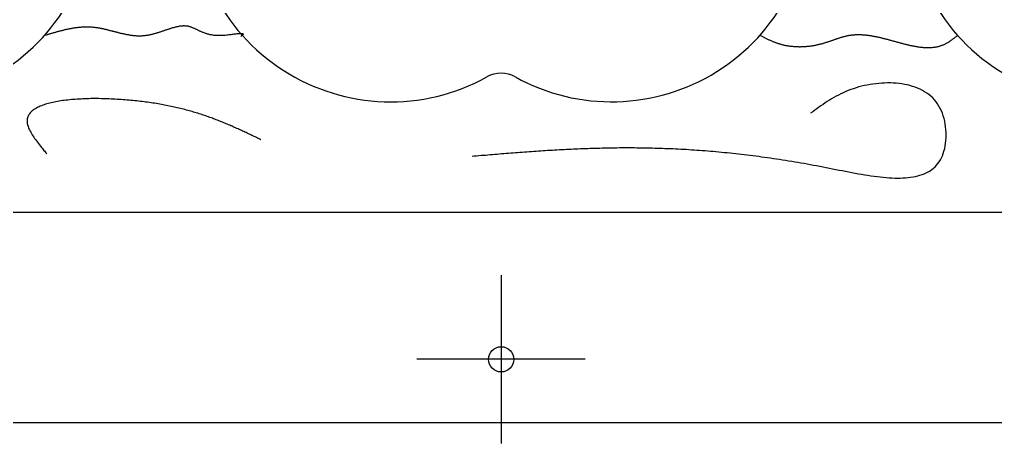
# Model space of a CAD drawing. Extents: x 443 to 1217, y -1921 to -677.
# Drawn here: x 673.71 to 695.22, y -893.92 to -884.58 of the extents above; entities that cross this region are included whole.
import ezdxf

# ---------------------------------------------------------------- set-up
doc = ezdxf.new("R2010")
doc.units = 0
doc.header["$MEASUREMENT"] = 0
doc.linetypes.add('CENTER', pattern=[12.2, 5, -0.8, 0.6, -0.8, 5])
for name, color, linetype in [('1', 7, 'CONTINUOUS'), ('3', 8, 'CONTINUOUS'), ('6', 7, 'CONTINUOUS')]:
    doc.layers.add(name, color=color, linetype=linetype)

msp = doc.modelspace()

# ---------------------------------------------------------------- linework, layer by layer
at = {"layer": '1', "color": 7}
for p, q in [((674.537, -884.843), (674.552, -884.838)), ((674.552, -884.838), (674.568, -884.834)), ((674.568, -884.834), (674.583, -884.83)), ((674.583, -884.83), (674.598, -884.826)), ((674.598, -884.826), (674.613, -884.822)), ((674.613, -884.822), (674.63, -884.818)), ((674.63, -884.818), (674.645, -884.814)), ((674.645, -884.814), (674.66, -884.81)), ((674.66, -884.81), (674.676, -884.807)), ((674.676, -884.807), (674.691, -884.802)), ((674.691, -884.802), (674.706, -884.799)), ((674.706, -884.799), (674.722, -884.796)), ((674.722, -884.796), (674.738, -884.791)), ((674.738, -884.791), (674.753, -884.788)), ((674.753, -884.788), (674.768, -884.785)), ((674.768, -884.785), (674.783, -884.782)), ((674.783, -884.782), (674.799, -884.778)), ((674.799, -884.778), (674.814, -884.776)), ((674.814, -884.776), (674.83, -884.773)), ((674.83, -884.773), (674.846, -884.77)), ((674.846, -884.77), (674.861, -884.767)), ((674.861, -884.767), (674.876, -884.764)), ((674.876, -884.764), (674.891, -884.762)), ((674.891, -884.762), (674.907, -884.76)), ((674.907, -884.76), (674.922, -884.757)), ((674.922, -884.757), (674.937, -884.754)), ((674.937, -884.754), (674.952, -884.752)), ((674.952, -884.752), (674.968, -884.75)), ((674.968, -884.75), (674.984, -884.749)), ((674.984, -884.749), (674.999, -884.747)), ((674.999, -884.747), (675.015, -884.746)), ((675.015, -884.746), (675.03, -884.743)), ((675.03, -884.743), (675.045, -884.742)), ((675.045, -884.742), (675.06, -884.741)), ((675.06, -884.741), (675.076, -884.739)), ((675.076, -884.739), (675.091, -884.739)), ((675.091, -884.739), (675.106, -884.738)), ((675.106, -884.738), (675.121, -884.737)), ((675.121, -884.737), (675.137, -884.736)), ((675.137, -884.736), (675.152, -884.736)), ((675.152, -884.736), (675.167, -884.736)), ((675.167, -884.736), (675.182, -884.736)), ((675.182, -884.736), (675.198, -884.735)), ((675.198, -884.735), (675.213, -884.736)), ((675.213, -884.736), (675.228, -884.736)), ((675.228, -884.736), (675.243, -884.736)), ((675.243, -884.736), (675.259, -884.737)), ((675.259, -884.737), (675.274, -884.737)), ((675.274, -884.737), (675.289, -884.738)), ((675.289, -884.738), (675.304, -884.739)), ((675.304, -884.739), (675.32, -884.741)), ((675.32, -884.741), (675.335, -884.742)), ((675.335, -884.742), (675.35, -884.743)), ((675.35, -884.743), (675.365, -884.746)), ((675.365, -884.746), (675.381, -884.748)), ((675.381, -884.748), (675.396, -884.75)), ((675.396, -884.75), (675.411, -884.752)), ((675.411, -884.752), (675.426, -884.754)), ((675.426, -884.754), (675.442, -884.757)), ((675.442, -884.757), (675.457, -884.76)), ((675.457, -884.76), (675.472, -884.762)), ((675.472, -884.762), (675.488, -884.765)), ((675.488, -884.765), (675.503, -884.767)), ((675.503, -884.767), (675.517, -884.771)), ((675.517, -884.771), (675.532, -884.774)), ((675.532, -884.774), (675.547, -884.777)), ((675.547, -884.777), (675.563, -884.781)), ((675.563, -884.781), (675.578, -884.785)), ((675.578, -884.785), (675.593, -884.788)), ((675.593, -884.788), (675.608, -884.791)), ((675.608, -884.791), (675.624, -884.795)), ((675.624, -884.795), (675.639, -884.799)), ((675.639, -884.799), (675.654, -884.802)), ((675.654, -884.802), (675.67, -884.807)), ((675.67, -884.807), (675.685, -884.81)), ((675.685, -884.81), (675.7, -884.814)), ((675.7, -884.814), (675.715, -884.819)), ((675.715, -884.819), (675.731, -884.822)), ((675.731, -884.822), (675.746, -884.826)), ((675.746, -884.826), (675.76, -884.83)), ((675.76, -884.83), (675.775, -884.834)), ((675.775, -884.834), (675.79, -884.838)), ((675.79, -884.838), (675.806, -884.842)), ((676.816, -884.844), (676.831, -884.838)), ((676.831, -884.838), (676.848, -884.833)), ((676.848, -884.833), (676.864, -884.827)), ((676.864, -884.827), (676.879, -884.822)), ((676.879, -884.822), (676.896, -884.816)), ((676.896, -884.816), (676.912, -884.811)), ((676.912, -884.811), (676.927, -884.806)), ((676.927, -884.806), (676.944, -884.8)), ((676.944, -884.8), (676.959, -884.795)), ((676.959, -884.795), (676.974, -884.79)), ((676.974, -884.79), (676.99, -884.785)), ((676.99, -884.785), (677.006, -884.779)), ((677.006, -884.779), (677.021, -884.775)), ((677.021, -884.775), (677.036, -884.77)), ((677.036, -884.77), (677.051, -884.765)), ((677.051, -884.765), (677.067, -884.761)), ((677.067, -884.761), (677.082, -884.755)), ((677.082, -884.755), (677.097, -884.751)), ((677.097, -884.751), (677.112, -884.748)), ((677.112, -884.748), (677.128, -884.743)), ((677.128, -884.743), (677.142, -884.739)), ((677.142, -884.739), (677.157, -884.736)), ((677.157, -884.736), (677.171, -884.733)), ((677.171, -884.733), (677.187, -884.729)), ((677.187, -884.729), (677.201, -884.726)), ((677.201, -884.726), (677.215, -884.724)), ((677.215, -884.724), (677.229, -884.721)), ((677.229, -884.721), (677.243, -884.718)), ((677.243, -884.718), (677.257, -884.716)), ((677.257, -884.716), (677.272, -884.715)), ((677.272, -884.715), (677.285, -884.714)), ((677.285, -884.714), (677.299, -884.713)), ((677.299, -884.713), (677.312, -884.712)), ((677.312, -884.712), (677.325, -884.711)), ((677.325, -884.711), (677.338, -884.711)), ((677.338, -884.711), (677.351, -884.712)), ((677.351, -884.712), (677.364, -884.712)), ((677.364, -884.712), (677.377, -884.713)), ((677.377, -884.713), (677.39, -884.714)), ((677.39, -884.714), (677.402, -884.716)), ((677.402, -884.716), (677.415, -884.718)), ((677.415, -884.718), (677.427, -884.721)), ((677.427, -884.721), (677.439, -884.724)), ((677.439, -884.724), (677.451, -884.727)), ((677.451, -884.727), (677.463, -884.73)), ((677.463, -884.73), (677.475, -884.735)), ((677.475, -884.735), (677.487, -884.738)), ((677.487, -884.738), (677.499, -884.742)), ((677.499, -884.742), (677.511, -884.748)), ((677.511, -884.748), (677.522, -884.752)), ((677.522, -884.752), (677.534, -884.758)), ((677.534, -884.758), (677.546, -884.763)), ((677.546, -884.763), (677.558, -884.769)), ((677.558, -884.769), (677.57, -884.774)), ((677.57, -884.774), (677.582, -884.779)), ((677.582, -884.779), (677.594, -884.785)), ((677.594, -884.785), (677.606, -884.791)), ((677.606, -884.791), (677.619, -884.797)), ((677.619, -884.797), (677.631, -884.803)), ((677.631, -884.803), (677.644, -884.81)), ((677.644, -884.81), (677.657, -884.815)), ((677.657, -884.815), (677.669, -884.822)), ((677.669, -884.822), (677.684, -884.827)), ((677.684, -884.827), (677.697, -884.834)), ((677.697, -884.834), (677.71, -884.84)), ((674.258, -884.923), (674.275, -884.919)), ((674.275, -884.919), (674.29, -884.915)), ((674.29, -884.915), (674.305, -884.91)), ((674.305, -884.91), (674.32, -884.905)), ((674.32, -884.905), (674.336, -884.9)), ((674.336, -884.9), (674.351, -884.896)), ((674.351, -884.896), (674.367, -884.892)), ((674.367, -884.892), (674.382, -884.886)), ((674.382, -884.886), (674.398, -884.882)), ((674.398, -884.882), (674.413, -884.877)), ((674.413, -884.877), (674.428, -884.873)), ((674.428, -884.873), (674.445, -884.869)), ((674.445, -884.869), (674.46, -884.864)), ((674.46, -884.864), (674.475, -884.86)), ((674.475, -884.86), (674.49, -884.856)), ((674.49, -884.856), (674.506, -884.851)), ((674.506, -884.851), (674.521, -884.847)), ((674.521, -884.847), (674.537, -884.843)), ((675.806, -884.842), (675.821, -884.846)), ((675.821, -884.846), (675.836, -884.85)), ((675.836, -884.85), (675.852, -884.854)), ((675.852, -884.854), (675.867, -884.858)), ((675.867, -884.858), (675.882, -884.861)), ((675.882, -884.861), (675.897, -884.866)), ((675.897, -884.866), (675.914, -884.869)), ((675.914, -884.869), (675.929, -884.873)), ((675.929, -884.873), (675.944, -884.876)), ((675.944, -884.876), (675.959, -884.881)), ((675.959, -884.881), (675.975, -884.884)), ((675.975, -884.884), (675.99, -884.887)), ((675.99, -884.887), (676.005, -884.891)), ((676.005, -884.891), (676.02, -884.894)), ((676.02, -884.894), (676.036, -884.897)), ((676.036, -884.897), (676.052, -884.9)), ((676.052, -884.9), (676.067, -884.904)), ((676.067, -884.904), (676.083, -884.907)), ((676.083, -884.907), (676.098, -884.909)), ((676.098, -884.909), (676.113, -884.912)), ((676.113, -884.912), (676.129, -884.915)), ((676.129, -884.915), (676.145, -884.917)), ((676.145, -884.917), (676.16, -884.919)), ((676.16, -884.919), (676.175, -884.921)), ((676.175, -884.921), (676.192, -884.923)), ((676.192, -884.923), (676.207, -884.925)), ((676.207, -884.925), (676.222, -884.927)), ((676.222, -884.927), (676.238, -884.929)), ((676.238, -884.929), (676.254, -884.93)), ((676.254, -884.93), (676.27, -884.931)), ((676.27, -884.931), (676.285, -884.932)), ((676.285, -884.932), (676.301, -884.932)), ((676.301, -884.932), (676.317, -884.933)), ((676.317, -884.933), (676.332, -884.933)), ((676.332, -884.933), (676.348, -884.933)), ((676.348, -884.933), (676.364, -884.933)), ((676.364, -884.933), (676.38, -884.933)), ((676.38, -884.933), (676.396, -884.933)), ((676.396, -884.933), (676.412, -884.932)), ((676.412, -884.932), (676.428, -884.931)), ((676.428, -884.931), (676.443, -884.93)), ((676.443, -884.93), (676.46, -884.929)), ((676.46, -884.929), (676.476, -884.927)), ((676.476, -884.927), (676.492, -884.924)), ((676.492, -884.924), (676.508, -884.922)), ((676.508, -884.922), (676.524, -884.92)), ((676.524, -884.92), (676.54, -884.918)), ((676.54, -884.918), (676.557, -884.915)), ((676.557, -884.915), (676.573, -884.911)), ((676.573, -884.911), (676.588, -884.908)), ((676.588, -884.908), (676.605, -884.904)), ((676.605, -884.904), (676.621, -884.9)), ((676.621, -884.9), (676.637, -884.896)), ((676.637, -884.896), (676.654, -884.892)), ((676.654, -884.892), (676.67, -884.887)), ((676.67, -884.887), (676.686, -884.883)), ((676.686, -884.883), (676.703, -884.879)), ((676.703, -884.879), (676.719, -884.874)), ((676.719, -884.874), (676.734, -884.869)), ((676.734, -884.869), (676.751, -884.864)), ((676.751, -884.864), (676.767, -884.859)), ((676.767, -884.859), (676.783, -884.854)), ((676.783, -884.854), (676.8, -884.849)), ((676.8, -884.849), (676.816, -884.844)), ((677.71, -884.84), (677.724, -884.846)), ((677.724, -884.846), (677.738, -884.852)), ((677.738, -884.852), (677.752, -884.858)), ((677.752, -884.858), (677.767, -884.863)), ((677.767, -884.863), (677.782, -884.869)), ((677.782, -884.869), (677.797, -884.874)), ((677.797, -884.874), (677.813, -884.88)), ((677.813, -884.88), (677.828, -884.884)), ((677.828, -884.884), (677.845, -884.889)), ((677.845, -884.889), (677.862, -884.894)), ((677.862, -884.894), (677.879, -884.898)), ((677.879, -884.898), (677.896, -884.903)), ((677.896, -884.903), (677.915, -884.906)), ((677.915, -884.906), (677.933, -884.909)), ((677.933, -884.909), (677.952, -884.912)), ((677.952, -884.912), (677.971, -884.916)), ((677.971, -884.916), (677.991, -884.918)), ((677.991, -884.918), (678.01, -884.92)), ((678.01, -884.92), (678.032, -884.921)), ((678.032, -884.921), (678.053, -884.923)), ((678.053, -884.923), (678.075, -884.923)), ((678.075, -884.923), (678.098, -884.924)), ((678.098, -884.924), (678.121, -884.924)), ((678.121, -884.924), (678.145, -884.923)), ((678.145, -884.923), (678.168, -884.922)), ((678.168, -884.922), (678.192, -884.921)), ((678.192, -884.921), (678.218, -884.919)), ((678.218, -884.919), (678.243, -884.917)), ((678.243, -884.917), (678.269, -884.915)), ((678.269, -884.915), (678.294, -884.911)), ((678.294, -884.911), (678.319, -884.909)), ((678.319, -884.909), (678.344, -884.906)), ((678.344, -884.906), (678.369, -884.903)), ((678.369, -884.903), (678.393, -884.9)), ((678.393, -884.9), (678.417, -884.897)), ((678.417, -884.897), (678.44, -884.894)), ((678.44, -884.894), (678.462, -884.892)), ((678.462, -884.892), (678.483, -884.888)), ((678.483, -884.888), (678.504, -884.886)), ((678.504, -884.886), (678.524, -884.885)), ((678.524, -884.885), (678.541, -884.883)), ((678.541, -884.883), (678.559, -884.882)), ((678.559, -884.882), (678.574, -884.881)), ((678.574, -884.881), (678.588, -884.881)), ((678.6, -884.937), (678.587, -884.948)), ((678.588, -884.881), (678.601, -884.882)), ((678.612, -884.928), (678.6, -884.937)), ((678.601, -884.882), (678.611, -884.883)), ((678.611, -884.883), (678.621, -884.884)), ((678.622, -884.919), (678.612, -884.928)), ((678.621, -884.884), (678.627, -884.886)), ((678.628, -884.911), (678.622, -884.919)), ((678.627, -884.886), (678.632, -884.889)), ((678.633, -884.905), (678.628, -884.911)), ((678.632, -884.889), (678.635, -884.894)), ((678.635, -884.898), (678.633, -884.905)), ((678.635, -884.894), (678.635, -884.898)), ((690.027, -884.923), (690.041, -884.931)), ((690.041, -884.931), (690.054, -884.937)), ((690.054, -884.937), (690.068, -884.945)), ((690.068, -884.945), (690.082, -884.952)), ((690.082, -884.952), (690.097, -884.959)), ((690.097, -884.959), (690.111, -884.966)), ((690.111, -884.966), (690.125, -884.973)), ((690.125, -884.973), (690.139, -884.98)), ((690.139, -884.98), (690.153, -884.988)), ((690.153, -884.988), (690.167, -884.994)), ((690.167, -884.994), (690.182, -885.001)), ((690.182, -885.001), (690.196, -885.007)), ((690.196, -885.007), (690.21, -885.014)), ((690.21, -885.014), (690.224, -885.02)), ((690.224, -885.02), (690.238, -885.027)), ((690.238, -885.027), (690.252, -885.033)), ((690.252, -885.033), (690.267, -885.04)), ((690.267, -885.04), (690.281, -885.046)), ((690.281, -885.046), (690.295, -885.052)), ((690.295, -885.052), (690.31, -885.058)), ((691.549, -885.058), (691.565, -885.053)), ((691.565, -885.053), (691.58, -885.049)), ((691.58, -885.049), (691.595, -885.043)), ((691.595, -885.043), (691.61, -885.038)), ((691.61, -885.038), (691.625, -885.032)), ((691.625, -885.032), (691.64, -885.028)), ((691.64, -885.028), (691.655, -885.022)), ((691.655, -885.022), (691.669, -885.017)), ((691.669, -885.017), (691.684, -885.012)), ((691.684, -885.012), (691.7, -885.007)), ((691.7, -885.007), (691.714, -885.002)), ((691.714, -885.002), (691.729, -884.996)), ((691.729, -884.996), (691.744, -884.992)), ((691.744, -884.992), (691.759, -884.986)), ((691.759, -884.986), (691.774, -884.982)), ((691.774, -884.982), (691.788, -884.978)), ((691.788, -884.978), (691.803, -884.972)), ((691.803, -884.972), (691.819, -884.968)), ((691.819, -884.968), (691.833, -884.964)), ((691.833, -884.964), (691.848, -884.959)), ((691.848, -884.959), (691.863, -884.955)), ((691.863, -884.955), (691.877, -884.952)), ((691.877, -884.952), (691.893, -884.947)), ((691.893, -884.947), (691.907, -884.943)), ((691.907, -884.943), (691.922, -884.94)), ((691.922, -884.94), (691.937, -884.936)), ((691.937, -884.936), (691.952, -884.933)), ((691.952, -884.933), (691.967, -884.93)), ((691.967, -884.93), (691.982, -884.928)), ((691.982, -884.928), (691.997, -884.924)), ((691.997, -884.924), (692.011, -884.922)), ((692.011, -884.922), (692.027, -884.92)), ((692.027, -884.92), (692.042, -884.918)), ((692.042, -884.918), (692.057, -884.916)), ((692.057, -884.916), (692.071, -884.915)), ((692.071, -884.915), (692.087, -884.912)), ((692.087, -884.912), (692.102, -884.911)), ((692.102, -884.911), (692.117, -884.91)), ((692.117, -884.91), (692.132, -884.909)), ((692.132, -884.909), (692.148, -884.909)), ((692.148, -884.909), (692.163, -884.908)), ((692.163, -884.908), (692.178, -884.908)), ((692.178, -884.908), (692.192, -884.908)), ((692.192, -884.908), (692.208, -884.908)), ((692.208, -884.908), (692.223, -884.908)), ((692.223, -884.908), (692.238, -884.908)), ((692.238, -884.908), (692.253, -884.908)), ((692.253, -884.908), (692.27, -884.909)), ((692.27, -884.909), (692.285, -884.91)), ((692.285, -884.91), (692.3, -884.911)), ((692.3, -884.911), (692.316, -884.912)), ((692.316, -884.912), (692.331, -884.913)), ((692.331, -884.913), (692.346, -884.915)), ((692.346, -884.915), (692.361, -884.916)), ((692.361, -884.916), (692.377, -884.918)), ((692.377, -884.918), (692.393, -884.92)), ((692.393, -884.92), (692.408, -884.921)), ((692.408, -884.921), (692.423, -884.923)), ((692.423, -884.923), (692.439, -884.925)), ((692.439, -884.925), (692.455, -884.928)), ((692.455, -884.928), (692.47, -884.931)), ((692.47, -884.931), (692.486, -884.933)), ((692.486, -884.933), (692.501, -884.935)), ((692.501, -884.935), (692.517, -884.939)), ((692.517, -884.939), (692.532, -884.942)), ((692.532, -884.942), (692.549, -884.944)), ((692.549, -884.944), (692.564, -884.947)), ((692.564, -884.947), (692.579, -884.951)), ((692.579, -884.951), (692.596, -884.954)), ((692.596, -884.954), (692.611, -884.957)), ((692.611, -884.957), (692.627, -884.96)), ((692.627, -884.96), (692.642, -884.964)), ((692.642, -884.964), (692.659, -884.968)), ((692.659, -884.968), (692.675, -884.971)), ((692.675, -884.971), (692.69, -884.974)), ((692.69, -884.974), (692.707, -884.979)), ((692.707, -884.979), (692.722, -884.983)), ((692.722, -884.983), (692.738, -884.986)), ((692.738, -884.986), (692.755, -884.991)), ((692.755, -884.991), (692.77, -884.995)), ((692.77, -884.995), (692.786, -884.998)), ((692.786, -884.998), (692.803, -885.003)), ((692.803, -885.003), (692.818, -885.007)), ((692.818, -885.007), (692.834, -885.012)), ((692.834, -885.012), (692.851, -885.016)), ((692.851, -885.016), (692.867, -885.02)), ((692.867, -885.02), (692.883, -885.025)), ((692.883, -885.025), (692.9, -885.029)), ((692.9, -885.029), (692.915, -885.033)), ((692.915, -885.033), (692.931, -885.038)), ((692.931, -885.038), (692.948, -885.042)), ((692.948, -885.042), (692.964, -885.046)), ((692.964, -885.046), (692.98, -885.051)), ((692.98, -885.051), (692.997, -885.056)), ((694.207, -885.057), (694.221, -885.049)), ((694.221, -885.049), (694.233, -885.039)), ((694.233, -885.039), (694.246, -885.03)), ((694.246, -885.03), (694.259, -885.021)), ((694.259, -885.021), (694.272, -885.012)), ((694.272, -885.012), (694.284, -885.003)), ((694.284, -885.003), (694.297, -884.993)), ((694.297, -884.993), (694.31, -884.983)), ((694.31, -884.983), (694.322, -884.973)), ((694.322, -884.973), (694.335, -884.964)), ((694.335, -884.964), (694.347, -884.954)), ((694.347, -884.954), (694.36, -884.944)), ((694.36, -884.944), (694.372, -884.934)), ((694.372, -884.934), (694.385, -884.923)), ((690.31, -885.058), (690.324, -885.064)), ((690.324, -885.064), (690.339, -885.069)), ((690.339, -885.069), (690.354, -885.076)), ((690.354, -885.076), (690.368, -885.081)), ((690.368, -885.081), (690.382, -885.086)), ((690.382, -885.086), (690.397, -885.091)), ((690.397, -885.091), (690.413, -885.097)), ((690.413, -885.097), (690.427, -885.101)), ((690.427, -885.101), (690.442, -885.106)), ((690.442, -885.106), (690.457, -885.111)), ((690.457, -885.111), (690.472, -885.115)), ((690.472, -885.115), (690.487, -885.119)), ((690.487, -885.119), (690.502, -885.123)), ((690.502, -885.123), (690.517, -885.127)), ((690.517, -885.127), (690.533, -885.13)), ((690.533, -885.13), (690.548, -885.135)), ((690.548, -885.135), (690.563, -885.138)), ((690.563, -885.138), (690.578, -885.141)), ((690.578, -885.141), (690.594, -885.145)), ((690.594, -885.145), (690.609, -885.147)), ((690.609, -885.147), (690.625, -885.15)), ((690.625, -885.15), (690.64, -885.152)), ((690.64, -885.152), (690.656, -885.154)), ((690.656, -885.154), (690.671, -885.158)), ((690.671, -885.158), (690.687, -885.16)), ((690.687, -885.16), (690.703, -885.161)), ((690.703, -885.161), (690.718, -885.163)), ((690.718, -885.163), (690.734, -885.165)), ((690.734, -885.165), (690.749, -885.166)), ((690.749, -885.166), (690.766, -885.167)), ((690.766, -885.167), (690.781, -885.168)), ((690.781, -885.168), (690.797, -885.17)), ((690.797, -885.17), (690.813, -885.171)), ((690.813, -885.171), (690.829, -885.172)), ((690.829, -885.172), (690.844, -885.173)), ((690.844, -885.173), (690.861, -885.173)), ((690.861, -885.173), (690.877, -885.173)), ((690.877, -885.173), (690.892, -885.174)), ((690.892, -885.174), (690.909, -885.174)), ((690.909, -885.174), (690.924, -885.174)), ((690.924, -885.174), (690.94, -885.173)), ((690.94, -885.173), (690.956, -885.173)), ((690.956, -885.173), (690.972, -885.173)), ((690.972, -885.173), (690.988, -885.172)), ((690.988, -885.172), (691.003, -885.171)), ((691.003, -885.171), (691.02, -885.17)), ((691.02, -885.17), (691.036, -885.168)), ((691.036, -885.168), (691.051, -885.167)), ((691.051, -885.167), (691.068, -885.166)), ((691.068, -885.166), (691.083, -885.165)), ((691.083, -885.165), (691.099, -885.163)), ((691.099, -885.163), (691.116, -885.161)), ((691.116, -885.161), (691.131, -885.16)), ((691.131, -885.16), (691.147, -885.158)), ((691.147, -885.158), (691.162, -885.155)), ((691.162, -885.155), (691.179, -885.153)), ((691.179, -885.153), (691.194, -885.15)), ((691.194, -885.15), (691.21, -885.148)), ((691.21, -885.148), (691.226, -885.145)), ((691.226, -885.145), (691.242, -885.142)), ((691.242, -885.142), (691.257, -885.139)), ((691.257, -885.139), (691.274, -885.136)), ((691.274, -885.136), (691.289, -885.133)), ((691.289, -885.133), (691.304, -885.129)), ((691.304, -885.129), (691.32, -885.126)), ((691.32, -885.126), (691.336, -885.122)), ((691.336, -885.122), (691.351, -885.118)), ((691.351, -885.118), (691.366, -885.114)), ((691.366, -885.114), (691.383, -885.111)), ((691.383, -885.111), (691.398, -885.106)), ((691.398, -885.106), (691.413, -885.102)), ((691.413, -885.102), (691.428, -885.098)), ((691.428, -885.098), (691.444, -885.092)), ((691.444, -885.092), (691.459, -885.088)), ((691.459, -885.088), (691.474, -885.083)), ((691.474, -885.083), (691.489, -885.078)), ((691.489, -885.078), (691.505, -885.074)), ((691.505, -885.074), (691.52, -885.068)), ((691.52, -885.068), (691.535, -885.064)), ((691.535, -885.064), (691.549, -885.058)), ((692.997, -885.056), (693.013, -885.061)), ((693.013, -885.061), (693.029, -885.065)), ((693.029, -885.065), (693.046, -885.069)), ((693.046, -885.069), (693.062, -885.074)), ((693.062, -885.074), (693.078, -885.078)), ((693.078, -885.078), (693.095, -885.082)), ((693.095, -885.082), (693.111, -885.087)), ((693.111, -885.087), (693.127, -885.091)), ((693.127, -885.091), (693.144, -885.095)), ((693.144, -885.095), (693.16, -885.1)), ((693.16, -885.1), (693.176, -885.104)), ((693.176, -885.104), (693.193, -885.109)), ((693.193, -885.109), (693.209, -885.113)), ((693.209, -885.113), (693.226, -885.117)), ((693.226, -885.117), (693.242, -885.122)), ((693.242, -885.122), (693.258, -885.125)), ((693.258, -885.125), (693.275, -885.129)), ((693.275, -885.129), (693.291, -885.133)), ((693.291, -885.133), (693.307, -885.137)), ((693.307, -885.137), (693.324, -885.14)), ((693.324, -885.14), (693.34, -885.145)), ((693.34, -885.145), (693.356, -885.148)), ((693.356, -885.148), (693.373, -885.151)), ((693.373, -885.151), (693.388, -885.154)), ((693.388, -885.154), (693.404, -885.158)), ((693.404, -885.158), (693.421, -885.161)), ((693.421, -885.161), (693.437, -885.164)), ((693.437, -885.164), (693.453, -885.166)), ((693.453, -885.166), (693.47, -885.17)), ((693.47, -885.17), (693.485, -885.172)), ((693.485, -885.172), (693.501, -885.175)), ((693.501, -885.175), (693.518, -885.177)), ((693.518, -885.177), (693.533, -885.179)), ((693.533, -885.179), (693.549, -885.182)), ((693.549, -885.182), (693.566, -885.184)), ((693.566, -885.184), (693.581, -885.185)), ((693.581, -885.185), (693.597, -885.187)), ((693.597, -885.187), (693.612, -885.188)), ((693.612, -885.188), (693.628, -885.189)), ((693.628, -885.189), (693.644, -885.19)), ((693.644, -885.19), (693.659, -885.191)), ((693.659, -885.191), (693.676, -885.192)), ((693.676, -885.192), (693.691, -885.194)), ((693.691, -885.194), (693.706, -885.194)), ((693.706, -885.194), (693.721, -885.194)), ((693.721, -885.194), (693.737, -885.194)), ((693.737, -885.194), (693.752, -885.194)), ((693.752, -885.194), (693.767, -885.194)), ((693.767, -885.194), (693.782, -885.192)), ((693.782, -885.192), (693.798, -885.191)), ((693.798, -885.191), (693.813, -885.19)), ((693.813, -885.19), (693.828, -885.189)), ((693.828, -885.189), (693.843, -885.188)), ((693.843, -885.188), (693.859, -885.186)), ((693.859, -885.186), (693.873, -885.185)), ((693.873, -885.185), (693.888, -885.183)), ((693.888, -885.183), (693.902, -885.179)), ((693.902, -885.179), (693.918, -885.177)), ((693.918, -885.177), (693.932, -885.174)), ((693.932, -885.174), (693.946, -885.171)), ((693.946, -885.171), (693.961, -885.167)), ((693.961, -885.167), (693.975, -885.164)), ((693.975, -885.164), (693.989, -885.16)), ((693.989, -885.16), (694.004, -885.155)), ((694.004, -885.155), (694.018, -885.151)), ((694.018, -885.151), (694.032, -885.147)), ((694.032, -885.147), (694.046, -885.141)), ((694.046, -885.141), (694.06, -885.136)), ((694.06, -885.136), (694.073, -885.13)), ((694.073, -885.13), (694.088, -885.124)), ((694.088, -885.124), (694.101, -885.117)), ((694.101, -885.117), (694.115, -885.111)), ((694.115, -885.111), (694.128, -885.104)), ((694.128, -885.104), (694.141, -885.097)), ((694.141, -885.097), (694.155, -885.089)), ((694.155, -885.089), (694.168, -885.081)), ((694.168, -885.081), (694.181, -885.074)), ((694.181, -885.074), (694.194, -885.065)), ((694.194, -885.065), (694.207, -885.057)), ((692.03, -886.121), (691.973, -886.142)), ((692.088, -886.1), (692.03, -886.121)), ((692.147, -886.082), (692.088, -886.1)), ((692.207, -886.063), (692.147, -886.082)), ((692.268, -886.048), (692.207, -886.063)), ((692.33, -886.033), (692.268, -886.048)), ((692.393, -886.02), (692.33, -886.033)), ((692.456, -886.008), (692.393, -886.02)), ((692.519, -885.998), (692.456, -886.008)), ((692.584, -885.99), (692.519, -885.998)), ((692.648, -885.983), (692.584, -885.99)), ((692.712, -885.978), (692.648, -885.983)), ((692.777, -885.975), (692.712, -885.978)), ((692.841, -885.974), (692.777, -885.975)), ((692.905, -885.974), (692.841, -885.974)), ((692.968, -885.976), (692.905, -885.974)), ((693.032, -885.98), (692.968, -885.976)), ((693.094, -885.987), (693.032, -885.98)), ((693.156, -885.995), (693.094, -885.987)), ((693.217, -886.005), (693.156, -885.995)), ((693.277, -886.017), (693.217, -886.005)), ((693.334, -886.032), (693.277, -886.017)), ((693.392, -886.049), (693.334, -886.032)), ((693.449, -886.068), (693.392, -886.049)), ((693.503, -886.088), (693.449, -886.068)), ((693.557, -886.112), (693.503, -886.088)), ((693.608, -886.138), (693.557, -886.112)), ((674.813, -886.345), (674.774, -886.35)), ((674.854, -886.342), (674.813, -886.345)), ((674.895, -886.338), (674.854, -886.342)), ((674.936, -886.335), (674.895, -886.338)), ((674.979, -886.332), (674.936, -886.335)), ((675.021, -886.33), (674.979, -886.332)), ((675.064, -886.328), (675.021, -886.33)), ((675.106, -886.326), (675.064, -886.328)), ((675.15, -886.324), (675.106, -886.326)), ((675.193, -886.323), (675.15, -886.324)), ((675.237, -886.322), (675.193, -886.323)), ((675.28, -886.32), (675.237, -886.322)), ((675.325, -886.32), (675.28, -886.32)), ((675.369, -886.32), (675.325, -886.32)), ((675.413, -886.32), (675.369, -886.32)), ((675.458, -886.32), (675.413, -886.32)), ((675.503, -886.322), (675.458, -886.32)), ((675.547, -886.323), (675.503, -886.322)), ((675.592, -886.324), (675.547, -886.323)), ((675.637, -886.325), (675.592, -886.324)), ((675.682, -886.326), (675.637, -886.325)), ((675.726, -886.328), (675.682, -886.326)), ((675.771, -886.33), (675.726, -886.328)), ((675.816, -886.332), (675.771, -886.33)), ((675.859, -886.335), (675.816, -886.332)), ((675.904, -886.337), (675.859, -886.335)), ((675.947, -886.34), (675.904, -886.337)), ((675.991, -886.343), (675.947, -886.34)), ((676.035, -886.347), (675.991, -886.343)), ((691.608, -886.324), (691.56, -886.353)), ((691.657, -886.295), (691.608, -886.324)), ((691.707, -886.267), (691.657, -886.295)), ((691.759, -886.24), (691.707, -886.267)), ((691.811, -886.214), (691.759, -886.24)), ((691.863, -886.189), (691.811, -886.214)), ((691.918, -886.165), (691.863, -886.189)), ((691.973, -886.142), (691.918, -886.165)), ((693.657, -886.167), (693.608, -886.138)), ((693.705, -886.197), (693.657, -886.167)), ((693.751, -886.23), (693.705, -886.197)), ((693.794, -886.266), (693.751, -886.23)), ((693.836, -886.304), (693.794, -886.266)), ((693.874, -886.344), (693.836, -886.304)), ((693.91, -886.388), (693.874, -886.344)), ((674.046, -886.548), (674.025, -886.561)), ((674.067, -886.535), (674.046, -886.548)), ((674.09, -886.522), (674.067, -886.535)), ((674.113, -886.51), (674.09, -886.522)), ((674.138, -886.498), (674.113, -886.51)), ((674.164, -886.486), (674.138, -886.498)), ((674.192, -886.475), (674.164, -886.486)), ((674.219, -886.465), (674.192, -886.475)), ((674.247, -886.454), (674.219, -886.465)), ((674.278, -886.445), (674.247, -886.454)), ((674.308, -886.436), (674.278, -886.445)), ((674.339, -886.427), (674.308, -886.436)), ((674.372, -886.419), (674.339, -886.427)), ((674.404, -886.41), (674.372, -886.419)), ((674.438, -886.402), (674.404, -886.41)), ((674.473, -886.396), (674.438, -886.402)), ((674.508, -886.388), (674.473, -886.396)), ((674.544, -886.381), (674.508, -886.388)), ((674.581, -886.375), (674.544, -886.381)), ((674.618, -886.369), (674.581, -886.375)), ((674.656, -886.364), (674.618, -886.369)), ((674.694, -886.359), (674.656, -886.364)), ((674.733, -886.354), (674.694, -886.359)), ((674.774, -886.35), (674.733, -886.354)), ((676.078, -886.35), (676.035, -886.347)), ((676.121, -886.353), (676.078, -886.35)), ((676.163, -886.357), (676.121, -886.353)), ((676.206, -886.362), (676.163, -886.357)), ((676.248, -886.366), (676.206, -886.362)), ((676.29, -886.371), (676.248, -886.366)), ((676.331, -886.375), (676.29, -886.371)), ((676.371, -886.379), (676.331, -886.375)), ((676.412, -886.384), (676.371, -886.379)), ((676.452, -886.389), (676.412, -886.384)), ((676.491, -886.395), (676.452, -886.389)), ((676.53, -886.4), (676.491, -886.395)), ((676.57, -886.405), (676.53, -886.4)), ((676.609, -886.411), (676.57, -886.405)), ((676.647, -886.416), (676.609, -886.411)), ((676.685, -886.423), (676.647, -886.416)), ((676.723, -886.428), (676.685, -886.423)), ((676.76, -886.435), (676.723, -886.428)), ((676.797, -886.441), (676.76, -886.435)), ((676.835, -886.448), (676.797, -886.441)), ((676.871, -886.454), (676.835, -886.448)), ((676.906, -886.461), (676.871, -886.454)), ((676.942, -886.469), (676.906, -886.461)), ((676.978, -886.475), (676.942, -886.469)), ((677.013, -886.483), (676.978, -886.475)), ((677.048, -886.49), (677.013, -886.483)), ((677.083, -886.498), (677.048, -886.49)), ((677.118, -886.506), (677.083, -886.498)), ((677.152, -886.513), (677.118, -886.506)), ((677.185, -886.521), (677.152, -886.513)), ((677.219, -886.529), (677.185, -886.521)), ((677.253, -886.537), (677.219, -886.529)), ((677.286, -886.545), (677.253, -886.537)), ((677.318, -886.554), (677.286, -886.545)), ((677.351, -886.562), (677.318, -886.554)), ((691.281, -886.542), (691.235, -886.574)), ((691.326, -886.509), (691.281, -886.542)), ((691.372, -886.477), (691.326, -886.509)), ((691.419, -886.446), (691.372, -886.477)), ((691.465, -886.414), (691.419, -886.446)), ((691.512, -886.384), (691.465, -886.414)), ((691.56, -886.353), (691.512, -886.384)), ((693.944, -886.434), (693.91, -886.388)), ((693.974, -886.483), (693.944, -886.434)), ((694.003, -886.534), (693.974, -886.483)), ((694.028, -886.587), (694.003, -886.534)), ((673.878, -886.762), (673.875, -886.781)), ((673.883, -886.742), (673.878, -886.762)), ((673.889, -886.724), (673.883, -886.742)), ((673.896, -886.705), (673.889, -886.724)), ((673.906, -886.687), (673.896, -886.705)), ((673.916, -886.669), (673.906, -886.687)), ((673.928, -886.653), (673.916, -886.669)), ((673.941, -886.636), (673.928, -886.653)), ((673.955, -886.62), (673.941, -886.636)), ((673.972, -886.605), (673.955, -886.62)), ((673.988, -886.59), (673.972, -886.605)), ((674.006, -886.575), (673.988, -886.59)), ((674.025, -886.561), (674.006, -886.575)), ((677.384, -886.571), (677.351, -886.562)), ((677.417, -886.58), (677.384, -886.571)), ((677.448, -886.589), (677.417, -886.58)), ((677.48, -886.597), (677.448, -886.589)), ((677.511, -886.606), (677.48, -886.597)), ((677.542, -886.616), (677.511, -886.606)), ((677.573, -886.624), (677.542, -886.616)), ((677.604, -886.634), (677.573, -886.624)), ((677.634, -886.643), (677.604, -886.634)), ((677.665, -886.653), (677.634, -886.643)), ((677.694, -886.663), (677.665, -886.653)), ((677.725, -886.672), (677.694, -886.663)), ((677.754, -886.682), (677.725, -886.672)), ((677.784, -886.692), (677.754, -886.682)), ((677.813, -886.702), (677.784, -886.692)), ((677.843, -886.712), (677.813, -886.702)), ((677.871, -886.723), (677.843, -886.712)), ((677.9, -886.732), (677.871, -886.723)), ((677.929, -886.743), (677.9, -886.732)), ((677.957, -886.753), (677.929, -886.743)), ((677.985, -886.764), (677.957, -886.753)), ((678.014, -886.775), (677.985, -886.764)), ((678.042, -886.785), (678.014, -886.775)), ((691.191, -886.607), (691.145, -886.64)), ((691.235, -886.574), (691.191, -886.607)), ((694.049, -886.643), (694.028, -886.587)), ((694.069, -886.7), (694.049, -886.643)), ((694.086, -886.759), (694.069, -886.7)), ((694.101, -886.817), (694.086, -886.759)), ((673.873, -886.802), (673.872, -886.823)), ((673.872, -886.823), (673.875, -886.845)), ((673.875, -886.781), (673.873, -886.802)), ((673.875, -886.845), (673.877, -886.866)), ((673.877, -886.866), (673.881, -886.889)), ((673.881, -886.889), (673.888, -886.912)), ((673.888, -886.912), (673.895, -886.936)), ((673.895, -886.936), (673.904, -886.96)), ((673.904, -886.96), (673.915, -886.985)), ((673.915, -886.985), (673.927, -887.01)), ((678.069, -886.796), (678.042, -886.785)), ((678.098, -886.806), (678.069, -886.796)), ((678.125, -886.817), (678.098, -886.806)), ((678.152, -886.828), (678.125, -886.817)), ((678.179, -886.839), (678.152, -886.828)), ((678.207, -886.85), (678.179, -886.839)), ((678.234, -886.861), (678.207, -886.85)), ((678.26, -886.873), (678.234, -886.861)), ((678.287, -886.884), (678.26, -886.873)), ((678.313, -886.895), (678.287, -886.884)), ((678.34, -886.907), (678.313, -886.895)), ((678.367, -886.918), (678.34, -886.907)), ((678.393, -886.93), (678.367, -886.918)), ((678.419, -886.941), (678.393, -886.93)), ((678.445, -886.953), (678.419, -886.941)), ((678.471, -886.963), (678.445, -886.953)), ((678.497, -886.975), (678.471, -886.963)), ((678.523, -886.987), (678.497, -886.975)), ((678.549, -886.998), (678.523, -886.987)), ((694.113, -886.878), (694.101, -886.817)), ((694.121, -886.939), (694.113, -886.878)), ((694.127, -887.002), (694.121, -886.939)), ((673.927, -887.01), (673.939, -887.035)), ((673.939, -887.035), (673.953, -887.062)), ((673.953, -887.062), (673.968, -887.088)), ((673.968, -887.088), (673.985, -887.114)), ((673.985, -887.114), (674.002, -887.141)), ((674.002, -887.141), (674.021, -887.168)), ((674.021, -887.168), (674.039, -887.196)), ((674.039, -887.196), (674.059, -887.223)), ((678.574, -887.01), (678.549, -886.998)), ((678.6, -887.022), (678.574, -887.01)), ((678.625, -887.034), (678.6, -887.022)), ((678.65, -887.045), (678.625, -887.034)), ((678.676, -887.057), (678.65, -887.045)), ((678.701, -887.069), (678.676, -887.057)), ((678.726, -887.081), (678.701, -887.069)), ((678.752, -887.093), (678.726, -887.081)), ((678.777, -887.105), (678.752, -887.093)), ((678.802, -887.117), (678.777, -887.105)), ((678.828, -887.129), (678.802, -887.117)), ((678.853, -887.141), (678.828, -887.129)), ((678.878, -887.153), (678.853, -887.141)), ((678.903, -887.165), (678.878, -887.153)), ((678.927, -887.177), (678.903, -887.165)), ((678.952, -887.189), (678.927, -887.177)), ((678.977, -887.201), (678.952, -887.189)), ((679.002, -887.213), (678.977, -887.201)), ((694.131, -887.063), (694.127, -887.002)), ((694.127, -887.246), (694.13, -887.186)), ((694.13, -887.186), (694.132, -887.125)), ((694.132, -887.125), (694.131, -887.063)), ((674.059, -887.223), (674.079, -887.251)), ((674.079, -887.251), (674.101, -887.279)), ((674.101, -887.279), (674.123, -887.308)), ((674.123, -887.308), (674.145, -887.336)), ((674.145, -887.336), (674.168, -887.364)), ((674.168, -887.364), (674.191, -887.394)), ((674.191, -887.394), (674.215, -887.422)), ((679.027, -887.225), (679.002, -887.213)), ((686.023, -887.423), (686.075, -887.421)), ((686.075, -887.421), (686.127, -887.419)), ((686.127, -887.419), (686.181, -887.418)), ((686.181, -887.418), (686.233, -887.416)), ((686.233, -887.416), (686.287, -887.414)), ((686.287, -887.414), (686.339, -887.412)), ((686.339, -887.412), (686.392, -887.41)), ((686.392, -887.41), (686.446, -887.409)), ((686.446, -887.409), (686.499, -887.408)), ((686.499, -887.408), (686.553, -887.407)), ((686.553, -887.407), (686.606, -887.406)), ((686.606, -887.406), (686.66, -887.405)), ((686.66, -887.405), (686.714, -887.404)), ((686.714, -887.404), (686.768, -887.403)), ((686.768, -887.403), (686.822, -887.402)), ((686.822, -887.402), (686.876, -887.402)), ((686.876, -887.402), (686.931, -887.4)), ((686.931, -887.4), (686.985, -887.4)), ((686.985, -887.4), (687.04, -887.4)), ((687.04, -887.4), (687.095, -887.4)), ((687.095, -887.4), (687.15, -887.4)), ((687.15, -887.4), (687.205, -887.4)), ((687.205, -887.4), (687.26, -887.4)), ((687.26, -887.4), (687.315, -887.402)), ((687.315, -887.402), (687.371, -887.402)), ((687.371, -887.402), (687.427, -887.403)), ((687.427, -887.403), (687.483, -887.404)), ((687.483, -887.404), (687.539, -887.405)), ((687.539, -887.405), (687.595, -887.406)), ((687.595, -887.406), (687.651, -887.407)), ((687.651, -887.407), (687.708, -887.408)), ((687.708, -887.408), (687.764, -887.41)), ((687.764, -887.41), (687.821, -887.411)), ((687.821, -887.411), (687.879, -887.414)), ((687.879, -887.414), (687.935, -887.416)), ((687.935, -887.416), (687.993, -887.418)), ((687.993, -887.418), (688.051, -887.42)), ((688.051, -887.42), (688.109, -887.422)), ((694.085, -887.475), (694.1, -887.42)), ((694.1, -887.42), (694.11, -887.363)), ((694.11, -887.363), (694.12, -887.305)), ((694.12, -887.305), (694.127, -887.246)), ((674.215, -887.422), (674.239, -887.452)), ((674.239, -887.452), (674.263, -887.481)), ((674.263, -887.481), (674.287, -887.511)), ((674.287, -887.511), (674.311, -887.539)), ((683.682, -887.587), (683.732, -887.582)), ((683.732, -887.582), (683.782, -887.578)), ((683.782, -887.578), (683.832, -887.574)), ((683.832, -887.574), (683.882, -887.569)), ((683.882, -887.569), (683.933, -887.565)), ((683.933, -887.565), (683.983, -887.562)), ((683.983, -887.562), (684.033, -887.557)), ((684.033, -887.557), (684.083, -887.553)), ((684.083, -887.553), (684.133, -887.549)), ((684.133, -887.549), (684.183, -887.544)), ((684.183, -887.544), (684.233, -887.541)), ((684.233, -887.541), (684.283, -887.537)), ((684.283, -887.537), (684.334, -887.532)), ((684.334, -887.532), (684.385, -887.528)), ((684.385, -887.528), (684.435, -887.525)), ((684.435, -887.525), (684.485, -887.52)), ((684.485, -887.52), (684.535, -887.516)), ((684.535, -887.516), (684.586, -887.513)), ((684.586, -887.513), (684.637, -887.508)), ((684.637, -887.508), (684.687, -887.505)), ((684.687, -887.505), (684.738, -887.501)), ((684.738, -887.501), (684.788, -887.497)), ((684.788, -887.497), (684.839, -887.493)), ((684.839, -887.493), (684.889, -887.49)), ((684.889, -887.49), (684.941, -887.485)), ((684.941, -887.485), (684.991, -887.482)), ((684.991, -887.482), (685.042, -887.479)), ((685.042, -887.479), (685.093, -887.476)), ((685.093, -887.476), (685.144, -887.472)), ((685.144, -887.472), (685.195, -887.468)), ((685.195, -887.468), (685.246, -887.465)), ((685.246, -887.465), (685.297, -887.461)), ((685.297, -887.461), (685.348, -887.458)), ((685.348, -887.458), (685.401, -887.456)), ((685.401, -887.456), (685.452, -887.453)), ((685.452, -887.453), (685.503, -887.449)), ((685.503, -887.449), (685.554, -887.446)), ((685.554, -887.446), (685.607, -887.444)), ((685.607, -887.444), (685.658, -887.441)), ((685.658, -887.441), (685.71, -887.439)), ((685.71, -887.439), (685.761, -887.435)), ((685.761, -887.435), (685.814, -887.433)), ((685.814, -887.433), (685.866, -887.431)), ((685.866, -887.431), (685.918, -887.428)), ((685.918, -887.428), (685.971, -887.426)), ((685.971, -887.426), (686.023, -887.423)), ((688.109, -887.422), (688.167, -887.426)), ((688.167, -887.426), (688.224, -887.428)), ((688.224, -887.428), (688.283, -887.431)), ((688.283, -887.431), (688.342, -887.434)), ((688.342, -887.434), (688.4, -887.437)), ((688.4, -887.437), (688.459, -887.441)), ((688.459, -887.441), (688.519, -887.445)), ((688.519, -887.445), (688.577, -887.448)), ((688.577, -887.448), (688.637, -887.453)), ((688.637, -887.453), (688.696, -887.457)), ((688.696, -887.457), (688.756, -887.461)), ((688.756, -887.461), (688.817, -887.466)), ((688.817, -887.466), (688.877, -887.471)), ((688.877, -887.471), (688.938, -887.476)), ((688.938, -887.476), (688.998, -887.481)), ((688.998, -887.481), (689.059, -887.487)), ((689.059, -887.487), (689.12, -887.492)), ((689.12, -887.492), (689.182, -887.497)), ((689.182, -887.497), (689.243, -887.504)), ((689.243, -887.504), (689.305, -887.509)), ((689.305, -887.509), (689.368, -887.516)), ((689.368, -887.516), (689.43, -887.523)), ((689.43, -887.523), (689.493, -887.529)), ((689.493, -887.529), (689.555, -887.537)), ((689.555, -887.537), (689.618, -887.543)), ((689.618, -887.543), (689.681, -887.551)), ((689.681, -887.551), (689.746, -887.558)), ((689.746, -887.558), (689.809, -887.566)), ((689.809, -887.566), (689.873, -887.574)), ((689.873, -887.574), (689.938, -887.582)), ((689.938, -887.582), (690.002, -887.591)), ((690.002, -887.591), (690.066, -887.6)), ((690.066, -887.6), (690.131, -887.609)), ((690.131, -887.609), (690.197, -887.617)), ((690.197, -887.617), (690.262, -887.627)), ((690.262, -887.627), (690.328, -887.637)), ((694.005, -887.67), (694.029, -887.625)), ((694.029, -887.625), (694.051, -887.577)), ((694.051, -887.577), (694.069, -887.527)), ((694.069, -887.527), (694.085, -887.475)), ((690.328, -887.637), (690.394, -887.647)), ((690.394, -887.647), (690.461, -887.657)), ((690.461, -887.657), (690.527, -887.666)), ((690.527, -887.666), (690.594, -887.677)), ((690.594, -887.677), (690.661, -887.688)), ((690.661, -887.688), (690.729, -887.699)), ((690.729, -887.699), (690.796, -887.71)), ((690.796, -887.71), (690.864, -887.722)), ((690.864, -887.722), (690.933, -887.733)), ((690.933, -887.733), (691.001, -887.745)), ((691.001, -887.745), (691.07, -887.758)), ((691.07, -887.758), (691.138, -887.77)), ((691.138, -887.77), (691.208, -887.783)), ((691.208, -887.783), (691.278, -887.796)), ((691.278, -887.796), (691.348, -887.809)), ((691.348, -887.809), (691.419, -887.822)), ((691.419, -887.822), (691.488, -887.836)), ((691.488, -887.836), (691.559, -887.851)), ((691.559, -887.851), (691.63, -887.865)), ((693.853, -887.854), (693.888, -887.822)), ((693.888, -887.822), (693.921, -887.788)), ((693.921, -887.788), (693.95, -887.751)), ((693.95, -887.751), (693.979, -887.712)), ((693.979, -887.712), (694.005, -887.67)), ((691.63, -887.865), (691.702, -887.879)), ((691.702, -887.879), (691.773, -887.893)), ((691.773, -887.893), (691.844, -887.907)), ((691.844, -887.907), (691.916, -887.921)), ((691.916, -887.921), (691.986, -887.934)), ((691.986, -887.934), (692.057, -887.949)), ((692.057, -887.949), (692.128, -887.962)), ((692.128, -887.962), (692.198, -887.974)), ((692.198, -887.974), (692.268, -887.986)), ((692.268, -887.986), (692.337, -887.998)), ((692.337, -887.998), (692.407, -888.009)), ((692.407, -888.009), (692.476, -888.019)), ((692.476, -888.019), (692.543, -888.028)), ((692.543, -888.028), (692.611, -888.038)), ((692.611, -888.038), (692.677, -888.046)), ((692.677, -888.046), (692.744, -888.052)), ((692.744, -888.052), (692.809, -888.058)), ((692.809, -888.058), (692.873, -888.063)), ((692.873, -888.063), (692.937, -888.066)), ((692.937, -888.066), (692.999, -888.069)), ((693.18, -888.067), (693.237, -888.064)), ((693.237, -888.064), (693.294, -888.06)), ((693.294, -888.06), (693.35, -888.053)), ((693.35, -888.053), (693.403, -888.045)), ((693.403, -888.045), (693.455, -888.035)), ((693.455, -888.035), (693.507, -888.023)), ((693.507, -888.023), (693.556, -888.01)), ((693.556, -888.01), (693.604, -887.993)), ((693.604, -887.993), (693.649, -887.976)), ((693.649, -887.976), (693.694, -887.956)), ((693.694, -887.956), (693.737, -887.934)), ((693.737, -887.934), (693.777, -887.909)), ((693.777, -887.909), (693.816, -887.883)), ((693.816, -887.883), (693.853, -887.854)), ((692.999, -888.069), (693.06, -888.07)), ((693.06, -888.07), (693.121, -888.07)), ((693.121, -888.07), (693.18, -888.067))]:
    msp.add_line(p, q, dxfattribs=at)
at = {"layer": '3', "color": 3, "linetype": 'Continuous'}
for centre, radius, start, end in [((670.989, -882.006), 4.383, 241.0615, 63.749), ((686.757, -882.006), 4.383, 241.0615, 63.749), ((681.887, -882.006), 4.383, 175.6981, 298.9385), ((697.655, -882.006), 4.383, 175.6981, 298.9385), ((684.322, -886.409), 0.649, 61.0615, 118.9385)]:
    msp.add_arc(centre, radius, start, end, dxfattribs=at)
at = {"layer": '6', "color": 3, "linetype": 'Continuous'}
for p, q in [((648.612, -888.819), (720.034, -888.819)), ((648.612, -893.457), (720.034, -893.457))]:
    msp.add_line(p, q, dxfattribs=at)
at = {"layer": '6', "linetype": 'CENTER'}
for p, q in [((684.323, -890.211), (684.323, -893.921)), ((686.178, -892.066), (682.468, -892.066))]:
    msp.add_line(p, q, dxfattribs=at)
at = {"layer": '6', "color": 3, "linetype": 'Continuous'}
msp.add_circle((684.323, -892.066), 0.278, dxfattribs=at)

doc.saveas('drawing.dxf')
